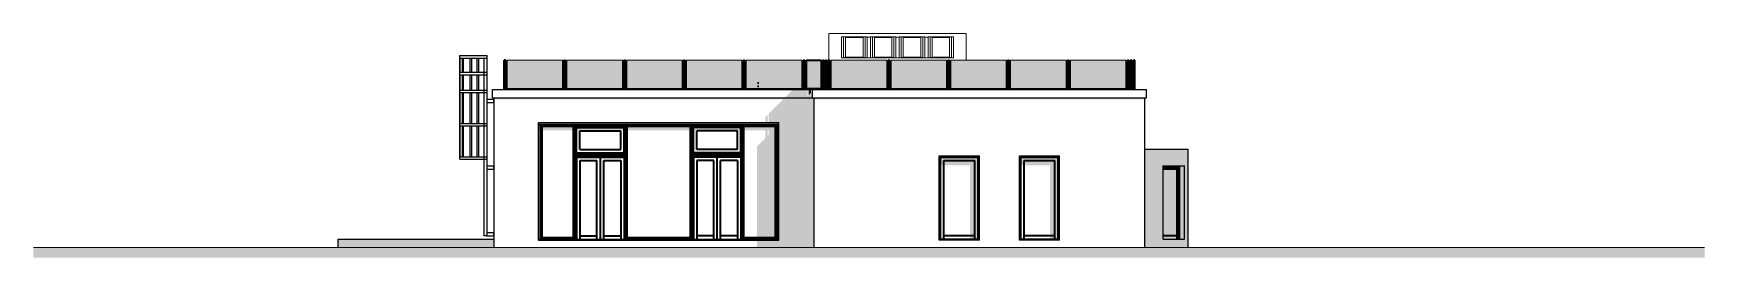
# Model space of a CAD drawing. Header units: metres. Extents: x -328 to 105, y 376 to 433.
# Drawn here: x -328 to -277.9, y 426.2 to 433 of the extents above; entities that cross this region are included whole.
import ezdxf

# ---------------------------------------------------------------- set-up
doc = ezdxf.new("R2010")
doc.units = ezdxf.units.M
doc.header["$MEASUREMENT"] = 0
for name, color, linetype in [('00 LineaTerra', 7, 'Continuous'), ('00 NON sezionato 00', 7, 'Continuous'), ('00 Ombre RET', 7, 'Continuous'), ('00 Porte&Fin', 7, 'Continuous'), ('00 Retini', 7, 'Continuous')]:
    doc.layers.add(name, color=color, linetype=linetype)

msp = doc.modelspace()

# ---------------------------------------------------------------- hatches: boundary and pattern name
at = {"layer": '00 Ombre RET', "linetype": 'Continuous', "lineweight": 35}
for points in [[(-314.186, 431.037), (-314.186, 431.001), (-304.606, 431.001), (-304.606, 431.037)], [(-304.656, 431.237), (-306.317, 429.575), (-306.317, 426.547), (-304.606, 426.547), (-304.606, 431.037), (-304.656, 431.037)], [(-305.968, 430.554), (-305.968, 429.924), (-304.794, 431.098), (-304.794, 431.287), (-305.236, 431.287)], [(-304.695, 431.287), (-304.766, 431.287), (-304.766, 431.127), (-304.695, 431.191)], [(-304.606, 431.001), (-294.706, 431.001), (-294.706, 431.037), (-304.606, 431.037)], [(-306.067, 429.825), (-305.996, 429.896), (-305.996, 430.526), (-306.067, 430.455)], [(-305.656, 430.297), (-305.656, 430.237), (-305.882, 430.01), (-305.882, 430.07), (-312.856, 430.07), (-312.856, 430.297)], [(-294.706, 426.547), (-293.408, 426.547), (-293.408, 429.497), (-294.706, 429.497)], [(-299.656, 426.797), (-299.939, 426.797), (-299.939, 429.014), (-300.856, 429.014), (-300.856, 429.297), (-299.656, 429.297)], [(-297.256, 426.797), (-297.539, 426.797), (-297.539, 429.014), (-298.456, 429.014), (-298.456, 429.297), (-297.256, 429.297)], [(-314.186, 426.547), (-314.186, 426.797), (-318.856, 426.797), (-318.856, 426.547)]]:
    msp.add_hatch(color=244, dxfattribs=at).paths.add_polyline_path(points)
at = {"layer": '00 Ombre RET', "linetype": 'Continuous', "lineweight": 18}
msp.add_hatch(color=97, dxfattribs=at).paths.add_polyline_path([(-327.979, 426.547), (-277.943, 426.547), (-277.943, 426.247), (-327.979, 426.247)])
at = {"layer": '00 Retini', "linetype": 'Continuous', "lineweight": 35}
for color, points in [(155, [(-312.136, 432.167), (-313.796, 432.167), (-313.796, 431.317), (-312.136, 431.317)]), (155, [(-310.346, 432.167), (-312.006, 432.167), (-312.006, 431.317), (-310.346, 431.317)]), (155, [(-308.556, 432.167), (-310.216, 432.167), (-310.216, 431.317), (-308.556, 431.317)]), (155, [(-306.766, 432.167), (-308.426, 432.167), (-308.426, 431.317), (-306.766, 431.317)]), (155, [(-304.976, 432.167), (-306.636, 432.167), (-306.636, 431.317), (-304.976, 431.317)]), (191, [(-304.396, 431.317), (-304.396, 432.167), (-304.846, 432.167), (-304.846, 431.317)]), (155, [(-302.431, 432.167), (-304.091, 432.167), (-304.091, 431.317), (-302.431, 431.317)]), (155, [(-300.641, 432.167), (-302.301, 432.167), (-302.301, 431.317), (-300.641, 431.317)]), (155, [(-298.851, 432.167), (-300.511, 432.167), (-300.511, 431.317), (-298.851, 431.317)]), (155, [(-297.061, 432.167), (-298.721, 432.167), (-298.721, 431.317), (-297.061, 431.317)]), (155, [(-295.271, 432.167), (-296.931, 432.167), (-296.931, 431.317), (-295.271, 431.317)])]:
    msp.add_hatch(color=color, dxfattribs=at).paths.add_polyline_path(points)

# ---------------------------------------------------------------- linework, layer by layer
at = {"layer": '00 LineaTerra', "color": 6, "linetype": 'Continuous', "lineweight": 18}
msp.add_line((-327.979, 426.547), (-277.943, 426.547), dxfattribs=at)
at = {"layer": '00 NON sezionato 00', "color": 93, "linetype": 'Continuous', "lineweight": 18}
for p, q in [((-304.161, 432.975), (-300.051, 432.975)), ((-304.161, 432.167), (-304.161, 432.975)), ((-303.721, 432.87), (-303.781, 432.87)), ((-303.781, 432.244), (-303.781, 432.87)), ((-303.018, 432.87), (-303.721, 432.87)), ((-303.721, 432.254), (-303.721, 432.87)), ((-303.138, 432.849), (-303.661, 432.849)), ((-303.661, 432.263), (-303.661, 432.849)), ((-303.138, 432.263), (-303.138, 432.849)), ((-303.078, 432.254), (-303.078, 432.87)), ((-303.018, 432.244), (-303.018, 432.87)), ((-303.018, 432.387), (-303.018, 432.86)), ((-303.018, 432.86), (-302.918, 432.86)), ((-302.858, 432.87), (-302.918, 432.87)), ((-302.918, 432.244), (-302.918, 432.87)), ((-302.156, 432.87), (-302.858, 432.87)), ((-302.858, 432.254), (-302.858, 432.87)), ((-302.276, 432.849), (-302.798, 432.849)), ((-302.798, 432.263), (-302.798, 432.849)), ((-302.276, 432.263), (-302.276, 432.849)), ((-302.216, 432.254), (-302.216, 432.87)), ((-302.156, 432.244), (-302.156, 432.87)), ((-302.156, 432.86), (-302.056, 432.86)), ((-302.156, 432.387), (-302.156, 432.86)), ((-301.996, 432.87), (-302.056, 432.87)), ((-302.056, 432.244), (-302.056, 432.87)), ((-301.293, 432.87), (-301.996, 432.87)), ((-301.996, 432.254), (-301.996, 432.87)), ((-301.413, 432.849), (-301.936, 432.849)), ((-301.936, 432.263), (-301.936, 432.849)), ((-301.413, 432.263), (-301.413, 432.849)), ((-301.353, 432.254), (-301.353, 432.87)), ((-301.293, 432.244), (-301.293, 432.87)), ((-301.293, 432.86), (-301.193, 432.86)), ((-301.293, 432.387), (-301.293, 432.86)), ((-301.193, 432.87), (-300.491, 432.87)), ((-301.193, 432.244), (-301.193, 432.87)), ((-301.133, 432.254), (-301.133, 432.87)), ((-301.073, 432.263), (-301.073, 432.849)), ((-301.073, 432.849), (-300.551, 432.849)), ((-300.551, 432.263), (-300.551, 432.849)), ((-300.431, 432.87), (-300.491, 432.87)), ((-300.491, 432.254), (-300.491, 432.87)), ((-300.431, 432.244), (-300.431, 432.87)), ((-300.431, 432.387), (-300.431, 432.86)), ((-300.051, 432.167), (-300.051, 432.975)), ((-303.781, 432.244), (-303.018, 432.244)), ((-303.721, 432.254), (-303.078, 432.254)), ((-303.661, 432.263), (-303.138, 432.263)), ((-303.018, 432.244), (-302.918, 432.244)), ((-302.918, 432.244), (-302.156, 432.244)), ((-302.858, 432.254), (-302.216, 432.254)), ((-302.798, 432.263), (-302.276, 432.263)), ((-302.156, 432.244), (-302.056, 432.244)), ((-302.056, 432.244), (-301.293, 432.244)), ((-301.996, 432.254), (-301.353, 432.254)), ((-301.936, 432.263), (-301.413, 432.263)), ((-301.293, 432.244), (-301.193, 432.244)), ((-301.193, 432.244), (-300.431, 432.244)), ((-301.133, 432.254), (-300.491, 432.254)), ((-301.073, 432.263), (-300.551, 432.263))]:
    msp.add_line(p, q, dxfattribs=at)
at = {"layer": '00 NON sezionato 00', "color": 2, "linetype": 'Continuous', "lineweight": 25}
for p, q in [((-315.213, 432.234), (-315.213, 432.309)), ((-315.213, 432.309), (-314.396, 432.309)), ((-314.396, 426.897), (-314.396, 432.309)), ((-315.213, 432.234), (-314.396, 432.234)), ((-315.213, 429.197), (-315.213, 432.234)), ((-315.213, 431.809), (-314.396, 431.809)), ((-315.203, 431.809), (-315.203, 432.234)), ((-315.132, 431.809), (-315.132, 432.234)), ((-315.097, 431.809), (-315.097, 432.234)), ((-314.903, 431.809), (-314.903, 432.234)), ((-314.853, 431.809), (-314.853, 432.234)), ((-314.695, 431.809), (-314.695, 432.234)), ((-314.645, 431.809), (-314.645, 432.234)), ((-314.486, 426.897), (-314.486, 432.234)), ((-315.213, 431.734), (-314.396, 431.734)), ((-315.203, 431.272), (-315.203, 431.734)), ((-315.132, 431.272), (-315.132, 431.734)), ((-315.097, 431.272), (-315.097, 431.734)), ((-314.903, 431.272), (-314.903, 431.734)), ((-314.853, 431.272), (-314.853, 431.734)), ((-314.695, 431.272), (-314.695, 431.734)), ((-314.645, 431.272), (-314.645, 431.734)), ((-315.213, 431.272), (-314.396, 431.272)), ((-315.213, 431.197), (-314.396, 431.197)), ((-315.203, 430.272), (-315.203, 431.197)), ((-315.132, 430.272), (-315.132, 431.197)), ((-315.097, 430.272), (-315.097, 431.197)), ((-314.903, 430.272), (-314.903, 431.197)), ((-314.853, 430.272), (-314.853, 431.197)), ((-314.695, 430.272), (-314.695, 431.197)), ((-314.645, 430.272), (-314.645, 431.197)), ((-314.396, 430.997), (-314.186, 430.997)), ((-314.396, 430.897), (-314.186, 430.897)), ((-314.236, 431.287), (-304.656, 431.287)), ((-314.236, 431.037), (-314.236, 431.287)), ((-314.236, 431.037), (-304.656, 431.037)), ((-314.196, 430.897), (-314.196, 430.997)), ((-314.186, 426.547), (-314.186, 431.037)), ((-304.656, 431.037), (-304.656, 431.287)), ((-304.656, 431.287), (-294.656, 431.287)), ((-304.656, 431.037), (-294.656, 431.037)), ((-304.606, 426.547), (-304.606, 431.037)), ((-294.706, 426.547), (-294.706, 431.037)), ((-294.656, 431.037), (-294.656, 431.287)), ((-315.213, 430.272), (-314.396, 430.272)), ((-315.213, 430.197), (-314.396, 430.197)), ((-315.203, 429.272), (-315.203, 430.197)), ((-315.132, 429.272), (-315.132, 430.197)), ((-315.097, 429.272), (-315.097, 430.197)), ((-314.903, 429.272), (-314.903, 430.197)), ((-314.853, 429.272), (-314.853, 430.197)), ((-314.695, 429.272), (-314.695, 430.197)), ((-314.645, 429.272), (-314.645, 430.197)), ((-312.856, 426.767), (-312.856, 430.297)), ((-312.856, 430.297), (-305.656, 430.297)), ((-305.656, 426.767), (-305.656, 430.297)), ((-294.706, 429.497), (-293.408, 429.497)), ((-293.408, 426.547), (-293.408, 429.497)), ((-315.213, 429.272), (-314.396, 429.272)), ((-315.213, 429.197), (-314.396, 429.197)), ((-314.396, 428.997), (-314.186, 428.997)), ((-314.396, 428.897), (-314.186, 428.897)), ((-314.196, 428.897), (-314.196, 428.997)), ((-300.856, 429.297), (-299.656, 429.297)), ((-300.856, 426.767), (-300.856, 429.297)), ((-299.656, 426.767), (-299.656, 429.297)), ((-298.456, 426.767), (-298.456, 429.297)), ((-298.456, 429.297), (-297.256, 429.297)), ((-297.256, 426.767), (-297.256, 429.297)), ((-294.155, 428.997), (-293.518, 428.997)), ((-294.155, 426.797), (-294.155, 428.997)), ((-293.518, 426.797), (-293.518, 428.997)), ((-314.396, 426.897), (-314.486, 426.897)), ((-314.396, 426.997), (-314.186, 426.997)), ((-314.396, 426.897), (-314.186, 426.897)), ((-314.196, 426.897), (-314.196, 426.997)), ((-318.856, 426.797), (-314.186, 426.797)), ((-318.856, 426.547), (-318.856, 426.797)), ((-312.856, 426.797), (-305.656, 426.797)), ((-312.856, 426.767), (-305.656, 426.767)), ((-299.656, 426.797), (-300.856, 426.797)), ((-299.656, 426.767), (-300.856, 426.767)), ((-297.256, 426.797), (-298.456, 426.797)), ((-297.256, 426.767), (-298.456, 426.767)), ((-294.155, 426.797), (-293.518, 426.797))]:
    msp.add_line(p, q, dxfattribs=at)
at = {"layer": '00 NON sezionato 00', "color": 3, "linetype": 'Continuous', "lineweight": 35}
for p, q in [((-313.836, 432.167), (-313.886, 432.167)), ((-313.886, 431.287), (-313.886, 432.167)), ((-313.836, 431.287), (-313.836, 432.167)), ((-313.836, 432.107), (-313.796, 432.107)), ((-313.836, 432.007), (-313.796, 432.007)), ((-312.096, 432.107), (-312.136, 432.107)), ((-312.096, 432.007), (-312.136, 432.007)), ((-312.096, 432.167), (-312.046, 432.167)), ((-312.096, 431.287), (-312.096, 432.167)), ((-312.046, 431.287), (-312.046, 432.167)), ((-312.046, 432.107), (-312.006, 432.107)), ((-312.046, 432.007), (-312.006, 432.007)), ((-310.306, 432.107), (-310.346, 432.107)), ((-310.306, 432.007), (-310.346, 432.007)), ((-310.306, 432.167), (-310.256, 432.167)), ((-310.306, 431.287), (-310.306, 432.167)), ((-310.256, 431.287), (-310.256, 432.167)), ((-310.256, 432.107), (-310.216, 432.107)), ((-310.256, 432.007), (-310.216, 432.007)), ((-308.516, 432.107), (-308.556, 432.107)), ((-308.516, 432.007), (-308.556, 432.007)), ((-308.516, 431.287), (-308.516, 432.167)), ((-308.516, 432.167), (-308.466, 432.167)), ((-308.466, 431.287), (-308.466, 432.167)), ((-308.466, 432.107), (-308.426, 432.107)), ((-308.466, 432.007), (-308.426, 432.007)), ((-306.726, 432.107), (-306.766, 432.107)), ((-306.726, 432.007), (-306.766, 432.007)), ((-306.726, 432.167), (-306.676, 432.167)), ((-306.726, 431.287), (-306.726, 432.167)), ((-306.676, 431.287), (-306.676, 432.167)), ((-306.676, 432.107), (-306.636, 432.107)), ((-306.676, 432.007), (-306.636, 432.007)), ((-304.936, 432.107), (-304.976, 432.107)), ((-304.936, 432.007), (-304.976, 432.007)), ((-304.936, 431.287), (-304.936, 432.167)), ((-304.936, 432.167), (-304.886, 432.167)), ((-304.886, 431.287), (-304.886, 432.167)), ((-304.846, 432.107), (-304.886, 432.107)), ((-304.846, 432.007), (-304.886, 432.007)), ((-304.846, 432.167), (-304.846, 431.317)), ((-304.846, 432.167), (-304.396, 432.167)), ((-304.396, 432.167), (-304.396, 431.317)), ((-304.396, 432.107), (-304.356, 432.107)), ((-304.396, 432.007), (-304.356, 432.007)), ((-304.356, 432.167), (-304.306, 432.167)), ((-304.356, 431.287), (-304.356, 432.167)), ((-304.306, 431.287), (-304.306, 432.167)), ((-304.268, 431.287), (-304.268, 432.167)), ((-304.268, 432.167), (-304.218, 432.167)), ((-304.218, 431.287), (-304.218, 432.167)), ((-304.181, 431.287), (-304.181, 432.167)), ((-304.181, 432.167), (-304.131, 432.167)), ((-304.131, 431.287), (-304.131, 432.167)), ((-304.131, 432.107), (-304.091, 432.107)), ((-304.131, 432.007), (-304.091, 432.007)), ((-302.391, 432.107), (-302.431, 432.107)), ((-302.391, 432.007), (-302.431, 432.007)), ((-302.391, 432.167), (-302.341, 432.167)), ((-302.391, 431.287), (-302.391, 432.167)), ((-302.341, 431.287), (-302.341, 432.167)), ((-302.341, 432.107), (-302.301, 432.107)), ((-302.341, 432.007), (-302.301, 432.007)), ((-300.601, 432.107), (-300.641, 432.107)), ((-300.601, 432.007), (-300.641, 432.007)), ((-300.601, 431.287), (-300.601, 432.167)), ((-300.601, 432.167), (-300.551, 432.167)), ((-300.551, 431.287), (-300.551, 432.167)), ((-300.551, 432.107), (-300.511, 432.107)), ((-300.551, 432.007), (-300.511, 432.007)), ((-298.811, 432.107), (-298.851, 432.107)), ((-298.811, 432.007), (-298.851, 432.007)), ((-298.811, 432.167), (-298.761, 432.167)), ((-298.811, 431.287), (-298.811, 432.167)), ((-298.761, 431.287), (-298.761, 432.167)), ((-298.761, 432.107), (-298.721, 432.107)), ((-298.761, 432.007), (-298.721, 432.007)), ((-297.021, 432.107), (-297.061, 432.107)), ((-297.021, 432.007), (-297.061, 432.007)), ((-297.021, 431.287), (-297.021, 432.167)), ((-297.021, 432.167), (-296.971, 432.167)), ((-296.971, 431.287), (-296.971, 432.167)), ((-296.971, 432.107), (-296.931, 432.107)), ((-296.971, 432.007), (-296.931, 432.007)), ((-295.231, 432.107), (-295.271, 432.107)), ((-295.231, 432.007), (-295.271, 432.007)), ((-295.231, 432.167), (-295.181, 432.167)), ((-295.231, 431.287), (-295.231, 432.167)), ((-295.181, 431.287), (-295.181, 432.167)), ((-295.143, 432.167), (-295.093, 432.167)), ((-295.143, 431.287), (-295.143, 432.167)), ((-295.093, 431.287), (-295.093, 432.167)), ((-295.056, 431.287), (-295.056, 432.167)), ((-295.056, 432.167), (-295.006, 432.167)), ((-295.006, 431.287), (-295.006, 432.167)), ((-313.836, 431.477), (-313.796, 431.477)), ((-313.836, 431.377), (-313.796, 431.377)), ((-312.096, 431.477), (-312.136, 431.477)), ((-312.096, 431.377), (-312.136, 431.377)), ((-312.046, 431.477), (-312.006, 431.477)), ((-312.046, 431.377), (-312.006, 431.377)), ((-310.306, 431.477), (-310.346, 431.477)), ((-310.306, 431.377), (-310.346, 431.377)), ((-310.256, 431.477), (-310.216, 431.477)), ((-310.256, 431.377), (-310.216, 431.377)), ((-308.516, 431.477), (-308.556, 431.477)), ((-308.516, 431.377), (-308.556, 431.377)), ((-308.466, 431.477), (-308.426, 431.477)), ((-308.466, 431.377), (-308.426, 431.377)), ((-306.726, 431.477), (-306.766, 431.477)), ((-306.726, 431.377), (-306.766, 431.377)), ((-306.676, 431.477), (-306.636, 431.477)), ((-306.676, 431.377), (-306.636, 431.377)), ((-306.262, 431.477), (-306.302, 431.477)), ((-306.262, 431.377), (-306.302, 431.377)), ((-304.936, 431.477), (-304.976, 431.477)), ((-304.936, 431.377), (-304.976, 431.377)), ((-304.846, 431.477), (-304.886, 431.477)), ((-304.846, 431.377), (-304.886, 431.377)), ((-304.846, 431.317), (-304.396, 431.317)), ((-304.396, 431.477), (-304.356, 431.477)), ((-304.396, 431.377), (-304.356, 431.377)), ((-304.131, 431.477), (-304.091, 431.477)), ((-304.131, 431.377), (-304.091, 431.377)), ((-302.391, 431.477), (-302.431, 431.477)), ((-302.391, 431.377), (-302.431, 431.377)), ((-302.341, 431.477), (-302.301, 431.477)), ((-302.341, 431.377), (-302.301, 431.377)), ((-300.601, 431.477), (-300.641, 431.477)), ((-300.601, 431.377), (-300.641, 431.377)), ((-300.551, 431.477), (-300.511, 431.477)), ((-300.551, 431.377), (-300.511, 431.377)), ((-298.811, 431.477), (-298.851, 431.477)), ((-298.811, 431.377), (-298.851, 431.377)), ((-298.761, 431.477), (-298.721, 431.477)), ((-298.761, 431.377), (-298.721, 431.377)), ((-297.021, 431.477), (-297.061, 431.477)), ((-297.021, 431.377), (-297.061, 431.377)), ((-296.971, 431.477), (-296.931, 431.477)), ((-296.971, 431.377), (-296.931, 431.377)), ((-295.231, 431.477), (-295.271, 431.477)), ((-295.231, 431.377), (-295.271, 431.377))]:
    msp.add_line(p, q, dxfattribs=at)
at = {"layer": '00 NON sezionato 00', "color": 28, "linetype": 'Continuous', "lineweight": 18}
for p, q in [((-313.796, 432.167), (-313.796, 431.317)), ((-313.796, 432.167), (-312.136, 432.167)), ((-312.136, 432.167), (-312.136, 431.317)), ((-312.006, 432.167), (-312.006, 431.317)), ((-312.006, 432.167), (-310.346, 432.167)), ((-310.346, 432.167), (-310.346, 431.317)), ((-310.216, 432.167), (-310.216, 431.317)), ((-310.216, 432.167), (-308.556, 432.167)), ((-308.556, 432.167), (-308.556, 431.317)), ((-308.426, 432.167), (-308.426, 431.317)), ((-308.426, 432.167), (-306.766, 432.167)), ((-306.766, 432.167), (-306.766, 431.317)), ((-306.636, 432.167), (-306.636, 431.317)), ((-306.636, 432.167), (-304.976, 432.167)), ((-304.976, 432.167), (-304.976, 431.317)), ((-304.091, 432.167), (-304.091, 431.317)), ((-304.091, 432.167), (-302.431, 432.167)), ((-302.431, 432.167), (-302.431, 431.317)), ((-302.301, 432.167), (-302.301, 431.317)), ((-302.301, 432.167), (-300.641, 432.167)), ((-300.641, 432.167), (-300.641, 431.317)), ((-300.511, 432.167), (-298.851, 432.167)), ((-300.511, 432.167), (-300.511, 431.317)), ((-298.851, 432.167), (-298.851, 431.317)), ((-298.721, 432.167), (-298.721, 431.317)), ((-298.721, 432.167), (-297.061, 432.167)), ((-297.061, 432.167), (-297.061, 431.317)), ((-296.931, 432.167), (-296.931, 431.317)), ((-296.931, 432.167), (-295.271, 432.167)), ((-295.271, 432.167), (-295.271, 431.317)), ((-313.796, 431.317), (-312.136, 431.317)), ((-312.006, 431.317), (-310.346, 431.317)), ((-310.216, 431.317), (-308.556, 431.317)), ((-308.426, 431.317), (-306.766, 431.317)), ((-306.636, 431.317), (-304.976, 431.317)), ((-304.091, 431.317), (-302.431, 431.317)), ((-302.301, 431.317), (-300.641, 431.317)), ((-300.511, 431.317), (-298.851, 431.317)), ((-298.721, 431.317), (-297.061, 431.317)), ((-296.931, 431.317), (-295.271, 431.317))]:
    msp.add_line(p, q, dxfattribs=at)
at = {"layer": '00 Porte&Fin', "color": 3, "linetype": 'Continuous', "lineweight": 35}
for p, q in [((-312.856, 430.242), (-305.656, 430.242)), ((-312.801, 426.797), (-312.801, 430.242)), ((-312.751, 426.797), (-312.751, 430.242)), ((-312.751, 430.192), (-311.806, 430.192)), ((-311.806, 426.797), (-311.806, 430.242)), ((-311.756, 426.797), (-311.756, 430.242)), ((-311.756, 430.192), (-310.255, 430.192)), ((-311.716, 429.387), (-311.716, 430.152)), ((-311.716, 430.152), (-310.295, 430.152)), ((-311.616, 429.487), (-311.616, 430.052)), ((-311.616, 430.052), (-310.395, 430.052)), ((-310.395, 429.487), (-310.395, 430.052)), ((-310.295, 429.387), (-310.295, 430.152)), ((-310.255, 426.797), (-310.255, 430.242)), ((-310.205, 426.797), (-310.205, 430.242)), ((-310.205, 430.192), (-308.307, 430.192)), ((-308.307, 426.797), (-308.307, 430.242)), ((-308.257, 426.797), (-308.257, 430.242)), ((-306.756, 430.192), (-308.257, 430.192)), ((-308.217, 429.387), (-308.217, 430.152)), ((-306.796, 430.152), (-308.217, 430.152)), ((-308.117, 429.487), (-308.117, 430.052)), ((-306.896, 430.052), (-308.117, 430.052)), ((-306.896, 429.487), (-306.896, 430.052)), ((-306.796, 429.387), (-306.796, 430.152)), ((-306.756, 426.797), (-306.756, 430.242)), ((-306.706, 426.797), (-306.706, 430.242)), ((-306.706, 430.192), (-305.761, 430.192)), ((-305.761, 426.797), (-305.761, 430.242)), ((-305.711, 426.797), (-305.711, 430.242)), ((-311.756, 429.347), (-310.255, 429.347)), ((-311.716, 429.387), (-310.295, 429.387)), ((-311.616, 429.487), (-310.395, 429.487)), ((-306.756, 429.347), (-308.257, 429.347)), ((-306.796, 429.387), (-308.217, 429.387)), ((-306.896, 429.487), (-308.117, 429.487)), ((-311.756, 429.297), (-310.255, 429.297)), ((-311.716, 429.257), (-311.716, 426.797)), ((-311.716, 429.257), (-310.295, 429.257)), ((-311.716, 429.257), (-311.716, 426.797)), ((-311.616, 429.157), (-311.616, 426.797)), ((-311.616, 429.157), (-311.105, 429.157)), ((-311.105, 426.797), (-311.105, 429.157)), ((-311.005, 426.797), (-311.005, 429.257)), ((-310.905, 426.797), (-310.905, 429.157)), ((-310.905, 429.157), (-310.395, 429.157)), ((-310.395, 429.157), (-310.395, 426.797)), ((-310.295, 429.257), (-310.295, 426.797)), ((-306.756, 429.297), (-308.257, 429.297)), ((-308.217, 429.257), (-308.217, 426.797)), ((-306.796, 429.257), (-308.217, 429.257)), ((-308.117, 429.157), (-308.117, 426.797)), ((-307.606, 429.157), (-308.117, 429.157)), ((-307.606, 426.797), (-307.606, 429.157)), ((-307.506, 426.797), (-307.506, 429.257)), ((-306.896, 429.157), (-307.406, 429.157)), ((-307.406, 426.797), (-307.406, 429.157)), ((-306.896, 429.157), (-306.896, 426.797)), ((-306.796, 429.257), (-306.796, 426.797)), ((-306.796, 429.257), (-306.796, 426.797)), ((-300.816, 426.797), (-300.816, 429.257)), ((-300.816, 429.257), (-299.696, 429.257)), ((-300.716, 426.797), (-300.716, 429.157)), ((-300.716, 429.157), (-299.796, 429.157)), ((-299.796, 426.797), (-299.796, 429.157)), ((-299.696, 426.797), (-299.696, 429.257)), ((-298.416, 426.797), (-298.416, 429.257)), ((-298.416, 429.257), (-297.296, 429.257)), ((-298.316, 426.797), (-298.316, 429.157)), ((-298.316, 429.157), (-297.396, 429.157)), ((-297.396, 426.797), (-297.396, 429.157)), ((-297.296, 426.797), (-297.296, 429.257)), ((-294.155, 428.957), (-293.698, 428.957)), ((-294.155, 428.907), (-293.733, 428.907)), ((-293.733, 426.797), (-293.733, 428.907)), ((-293.698, 426.797), (-293.698, 428.957)), ((-293.669, 426.797), (-293.669, 428.997)), ((-312.751, 426.847), (-311.806, 426.847)), ((-311.616, 426.897), (-311.105, 426.897)), ((-310.905, 426.897), (-310.395, 426.897)), ((-310.205, 426.847), (-308.307, 426.847)), ((-307.606, 426.897), (-308.117, 426.897)), ((-306.896, 426.897), (-307.406, 426.897)), ((-306.706, 426.847), (-305.761, 426.847)), ((-299.796, 426.897), (-300.716, 426.897)), ((-297.396, 426.897), (-298.316, 426.897)), ((-293.733, 426.897), (-294.155, 426.897))]:
    msp.add_line(p, q, dxfattribs=at)

doc.saveas('drawing.dxf')
